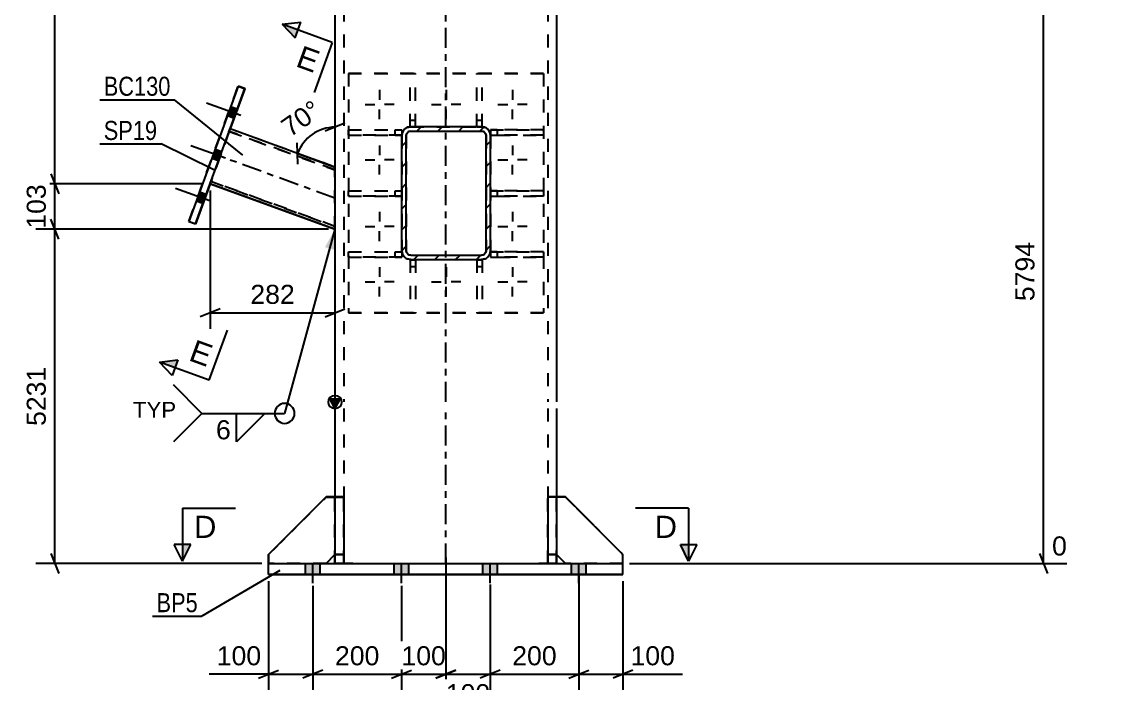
# Model space of a CAD drawing. Header units: millimetres. Extents: x 0 to 841, y 0 to 594.
# Drawn here: x 281.4 to 445.9, y 198.5 to 298 of the extents above; entities that cross this region are included whole.
import ezdxf

# ---------------------------------------------------------------- set-up
doc = ezdxf.new("R2010")
doc.units = ezdxf.units.MM
doc.linetypes.add('DXK_LINE_DOT2', pattern=[3.9198, 1.9599, -1.9599])
doc.linetypes.add('DXK_LINE_DOT3', pattern=[5.9187, 2.979, -0.9799, 0.9799, -0.9799])
doc.styles.add('Arial', font='ARIAL.TTF', dxfattribs={"height": 0.2})
doc.styles.add('Arial Narrow', font='ARIALN.TTF', dxfattribs={"height": 0.2})

# ---------------------------------------------------------------- blocks, each defined once
blk = doc.blocks.new('Part-284928530-2308 - 2147')
at = {"color": 7, "linetype": 'DXK_LINE_DOT2'}
for p, q in [((327.2, 226.52), (318.53, 217.85)), ((318.53, 217.85), (327.2, 226.51)), ((327.2, 226.51), (327.2, 226.52)), ((328.53, 226.52), (327.2, 226.52)), ((327.2, 226.51), (328.53, 226.51)), ((328.53, 226.52), (328.53, 217.85)), ((318.53, 216.51), (318.53, 217.85)), ((328.53, 217.85), (327.2, 216.51)), ((318.53, 216.52), (327.2, 216.52)), ((327.2, 216.51), (318.53, 216.51)), ((327.2, 216.51), (327.2, 216.52)), ((327.2, 216.52), (327.21, 216.52))]:
    blk.add_line(p, q, dxfattribs=at)
at = {"color": 2, "linetype": 'Continuous'}
blk.add_line((327.21, 216.52), (328.53, 217.85), dxfattribs=at)
blk = doc.blocks.new('Part-284928530-2243 - 2147')
at = {"color": 7, "linetype": 'DXK_LINE_DOT2'}
for p, q in [((352.92, 263.42), (351.92, 263.42)), ((351.92, 263.42), (351.92, 263.42)), ((351.92, 263.42), (359.92, 263.42)), ((351.92, 263.42), (351.92, 262.62)), ((359.92, 263.42), (352.92, 263.42)), ((352.92, 263.42), (352.92, 262.62)), ((359.92, 263.42), (359.92, 262.62)), ((351.92, 262.62), (352.92, 262.62)), ((359.92, 262.62), (351.92, 262.62)), ((352.92, 262.62), (359.92, 262.62))]:
    blk.add_line(p, q, dxfattribs=at)
blk = doc.blocks.new('Part-284928530-2155 - 2147')
at = {"color": 7, "linetype": 'DXK_LINE_DOT2'}
for p, q in [((349.85, 282.23), (349.85, 290.23)), ((349.85, 290.23), (350.65, 290.23)), ((350.65, 282.23), (350.65, 290.23)), ((349.85, 283.23), (350.65, 283.23)), ((349.85, 282.23), (350.65, 282.23)), ((350.65, 282.23), (349.85, 282.23)), ((349.85, 282.23), (349.85, 282.23)), ((350.65, 282.23), (350.65, 282.23))]:
    blk.add_line(p, q, dxfattribs=at)
blk = doc.blocks.new('Part-284928530-2307 - 2147')
at = {"color": 7, "linetype": 'DXK_LINE_DOT2'}
for p, q in [((328.53, 216.51), (328.53, 226.51)), ((329.86, 226.51), (328.53, 226.51)), ((328.53, 226.51), (329.86, 226.51)), ((329.86, 216.51), (329.86, 226.51)), ((328.53, 217.85), (329.86, 217.85)), ((329.86, 217.85), (328.53, 217.85)), ((328.53, 216.51), (328.53, 216.51)), ((328.53, 216.51), (329.86, 216.51)), ((328.53, 216.51), (329.86, 216.51)), ((329.86, 216.51), (329.86, 216.51))]:
    blk.add_line(p, q, dxfattribs=at)
blk = doc.blocks.new('Part-284928530-2180 - 2147')
at = {"linetype": 'Continuous'}
h = blk.add_hatch(dxfattribs=at)
h.set_pattern_fill('', scale=0.7, style=0, pattern_type=0)
h.set_pattern_definition([(45, (338.5839, 263.58), (-1.57154, 1.57154), [])])
h.paths.add_polyline_path([(338.58, 280.91), (338.58, 263.58), (338.69, 263.07), (338.97, 262.64), (339.41, 262.35), (339.92, 262.25), (350.58, 262.25), (351.09, 262.35), (351.53, 262.64), (351.82, 263.07), (351.92, 263.58), (351.92, 280.91), (351.82, 281.42), (351.53, 281.86), (351.09, 282.15), (350.58, 282.25), (339.92, 282.25), (339.41, 282.15), (338.97, 281.86), (338.69, 281.42)])
h.paths.add_polyline_path([(339.45, 281.38), (339.66, 281.53), (339.92, 281.58), (350.58, 281.58), (350.84, 281.53), (351.06, 281.38), (351.2, 281.17), (351.25, 280.91), (351.25, 263.58), (351.2, 263.32), (351.06, 263.11), (350.84, 262.96), (350.58, 262.91), (339.92, 262.91), (339.66, 262.96), (339.45, 263.11), (339.3, 263.32), (339.25, 263.58), (339.25, 280.91), (339.3, 281.17)])
at = {"color": 7, "linetype": 'DXK_LINE_DOT2'}
for p, q in [((338.58, 280.91), (338.69, 281.42)), ((339.41, 282.14), (339.92, 282.24)), ((339.92, 282.24), (339.92, 282.25)), ((339.92, 282.24), (350.58, 282.24)), ((350.58, 282.24), (350.58, 282.25)), ((350.58, 282.24), (351.09, 282.14)), ((351.82, 281.42), (351.92, 280.91)), ((338.58, 280.91), (338.58, 263.58)), ((339.3, 281.17), (339.25, 280.91)), ((339.25, 280.91), (339.25, 280.91)), ((339.25, 263.58), (339.25, 280.91)), ((339.3, 281.17), (339.3, 281.17)), ((351.2, 281.17), (351.2, 281.17)), ((351.25, 280.91), (351.2, 281.17)), ((351.25, 280.91), (351.25, 280.91)), ((351.25, 263.58), (351.25, 280.91)), ((351.92, 280.91), (351.92, 263.58)), ((338.69, 263.07), (338.58, 263.58)), ((339.25, 263.58), (339.25, 263.58)), ((339.25, 263.58), (339.3, 263.32)), ((351.2, 263.32), (351.25, 263.58)), ((351.25, 263.58), (351.25, 263.58)), ((351.92, 263.58), (351.82, 263.07)), ((351.92, 263.58), (351.92, 263.58)), ((338.69, 263.07), (338.69, 263.07)), ((339.66, 262.96), (339.92, 262.91)), ((339.92, 262.91), (339.92, 262.91)), ((339.92, 262.91), (350.58, 262.91)), ((350.58, 262.91), (350.84, 262.96)), ((350.58, 262.91), (350.58, 262.91)), ((351.82, 263.07), (351.82, 263.07))]:
    blk.add_line(p, q, dxfattribs=at)
at = {"color": 2, "linetype": 'Continuous'}
for p, q in [((338.69, 281.42), (338.58, 280.91)), ((339.92, 282.25), (339.41, 282.15)), ((339.92, 281.58), (339.66, 281.53)), ((339.66, 281.53), (339.92, 281.58)), ((339.92, 282.25), (350.58, 282.25)), ((339.92, 281.58), (339.92, 281.58)), ((339.92, 281.58), (350.58, 281.58)), ((339.92, 281.58), (350.58, 281.58)), ((351.09, 282.15), (350.58, 282.25)), ((350.58, 281.58), (350.58, 281.58)), ((350.84, 281.53), (350.58, 281.58)), ((350.58, 281.58), (350.84, 281.53)), ((351.92, 280.91), (351.82, 281.42)), ((338.58, 263.58), (338.58, 280.91)), ((339.25, 280.91), (339.3, 281.17)), ((339.25, 263.58), (339.25, 280.91)), ((351.2, 281.17), (351.25, 280.91)), ((351.25, 263.58), (351.25, 280.91)), ((351.92, 263.58), (351.92, 280.91)), ((338.58, 263.58), (338.69, 263.07)), ((339.3, 263.32), (339.25, 263.58)), ((351.25, 263.58), (351.2, 263.32)), ((351.82, 263.07), (351.92, 263.58)), ((339.92, 262.24), (339.41, 262.35)), ((339.41, 262.35), (339.92, 262.25)), ((339.92, 262.91), (339.66, 262.96)), ((339.92, 262.91), (350.58, 262.91)), ((339.92, 262.24), (339.92, 262.25)), ((339.92, 262.25), (350.58, 262.25)), ((339.92, 262.24), (350.58, 262.24)), ((350.84, 262.96), (350.58, 262.91)), ((351.09, 262.35), (350.58, 262.24)), ((350.58, 262.25), (351.09, 262.35)), ((350.58, 262.24), (350.58, 262.25))]:
    blk.add_line(p, q, dxfattribs=at)
at = {"color": 7, "linetype": 'DXK_LINE_DOT3'}
blk.add_line((345.25, 272.24), (345.25, 272.25), dxfattribs=at)
at = {"color": 2, "linetype": 'Continuous'}
for centre, radius, start, end in [((339.92, 280.91), 1.33, 112.5, 157.5), ((339.92, 280.91), 0.667, 112.5, 157.5), ((339.92, 280.91), 0.667, 112.5, 157.5), ((350.58, 280.91), 0.667, 22.5, 67.5), ((350.58, 280.91), 0.667, 22.5, 67.5), ((350.58, 280.91), 1.33, 22.5, 67.5), ((339.92, 263.58), 0.667, 202.5, 247.5), ((350.58, 263.58), 0.667, 292.5, 337.5), ((339.92, 263.58), 1.33, 202.5, 247.5), ((339.92, 263.58), 1.33, 202.5, 247.5), ((350.58, 263.58), 1.33, 292.5, 337.5), ((350.58, 263.58), 1.33, 292.5, 337.5)]:
    blk.add_arc(centre, radius, start, end, dxfattribs=at)
at = {"color": 7, "linetype": 'DXK_LINE_DOT2'}
for centre, radius, start, end in [((339.92, 280.91), 1.33, 112.5, 157.5), ((350.58, 280.91), 1.33, 22.5, 67.5), ((339.92, 263.58), 0.667, 202.5, 247.5), ((350.58, 263.58), 0.667, 292.5, 337.5)]:
    blk.add_arc(centre, radius, start, end, dxfattribs=at)
blk = doc.blocks.new('Part-284928530-2156 - 2147')
at = {"color": 7, "linetype": 'DXK_LINE_DOT2'}
for p, q in [((339.85, 282.23), (339.85, 290.23)), ((339.85, 290.23), (340.65, 290.23)), ((340.65, 282.23), (340.65, 290.23)), ((339.85, 283.23), (340.65, 283.23)), ((339.85, 282.23), (340.65, 282.23)), ((340.65, 282.23), (339.85, 282.23)), ((339.85, 282.23), (339.85, 282.23)), ((340.65, 282.23), (340.65, 282.23))]:
    blk.add_line(p, q, dxfattribs=at)
blk = doc.blocks.new('Part-284928530-2157 - 2147')
at = {"color": 7, "linetype": 'DXK_LINE_DOT2'}
for p, q in [((349.85, 262.19), (349.85, 262.19)), ((349.85, 262.19), (349.85, 254.19)), ((349.85, 262.19), (350.65, 262.19)), ((349.85, 262.19), (350.65, 262.19)), ((350.65, 262.19), (350.65, 262.19)), ((350.65, 262.19), (350.65, 254.19)), ((349.85, 261.19), (350.65, 261.19)), ((350.65, 254.19), (349.85, 254.19))]:
    blk.add_line(p, q, dxfattribs=at)
blk = doc.blocks.new('Part-284928530-2158 - 2147')
at = {"color": 7, "linetype": 'DXK_LINE_DOT2'}
for p, q in [((339.85, 262.19), (339.85, 262.19)), ((339.85, 262.19), (339.85, 254.19)), ((339.85, 262.19), (340.65, 262.19)), ((339.85, 262.19), (340.65, 262.19)), ((340.65, 262.19), (340.65, 262.19)), ((340.65, 262.19), (340.65, 254.19)), ((339.85, 261.19), (340.65, 261.19)), ((340.65, 254.19), (339.85, 254.19))]:
    blk.add_line(p, q, dxfattribs=at)
blk = doc.blocks.new('Part-284928530-2201 - 2147')
at = {"color": 7, "linetype": 'DXK_LINE_DOT2'}
for p, q in [((338.69, 281.42), (338.58, 280.91)), ((338.58, 280.9), (338.69, 281.41)), ((339.92, 282.24), (339.41, 282.14)), ((339.41, 282.13), (339.92, 282.23)), ((339.66, 281.52), (339.92, 281.57)), ((339.92, 281.57), (339.66, 281.52)), ((339.92, 282.23), (339.92, 282.24)), ((350.58, 282.24), (339.92, 282.24)), ((339.92, 282.23), (350.58, 282.23)), ((339.92, 281.57), (350.58, 281.57)), ((339.92, 281.57), (339.92, 281.57)), ((339.92, 281.57), (350.58, 281.57)), ((350.58, 282.23), (350.58, 282.24)), ((351.09, 282.14), (350.58, 282.24)), ((350.58, 282.23), (351.09, 282.13)), ((350.58, 281.57), (350.58, 281.57)), ((350.58, 281.57), (350.84, 281.52)), ((350.84, 281.52), (350.58, 281.57)), ((351.92, 280.91), (351.82, 281.42)), ((351.82, 281.41), (351.92, 280.9)), ((338.58, 280.91), (338.58, 263.57)), ((339.25, 280.91), (339.3, 281.16)), ((339.3, 281.15), (339.25, 280.9)), ((339.25, 280.91), (339.25, 263.57)), ((339.3, 281.15), (339.3, 281.16)), ((351.2, 281.15), (351.2, 281.16)), ((351.2, 281.16), (351.25, 280.91)), ((351.25, 280.9), (351.2, 281.15)), ((351.25, 280.91), (351.25, 263.57)), ((351.92, 280.91), (351.92, 263.57)), ((338.58, 263.57), (338.69, 263.06)), ((338.69, 263.06), (338.58, 263.57)), ((339.3, 263.32), (339.25, 263.57)), ((339.25, 263.57), (339.3, 263.31)), ((351.25, 263.57), (351.2, 263.32)), ((351.2, 263.31), (351.25, 263.57)), ((351.82, 263.06), (351.92, 263.57)), ((351.92, 263.57), (351.82, 263.06)), ((338.69, 263.06), (338.69, 263.06)), ((339.41, 262.34), (339.92, 262.24)), ((339.92, 262.23), (339.41, 262.33)), ((339.92, 262.91), (339.66, 262.96)), ((339.66, 262.95), (339.92, 262.9)), ((339.92, 262.9), (339.92, 262.91)), ((339.92, 262.91), (350.58, 262.91)), ((339.92, 262.9), (350.58, 262.9)), ((339.92, 262.23), (339.92, 262.24)), ((339.92, 262.24), (350.58, 262.24)), ((339.92, 262.23), (350.58, 262.23)), ((350.84, 262.96), (350.58, 262.91)), ((350.58, 262.9), (350.84, 262.95)), ((350.58, 262.9), (350.58, 262.91)), ((350.58, 262.24), (351.09, 262.34)), ((351.09, 262.33), (350.58, 262.23)), ((350.58, 262.23), (350.58, 262.24)), ((351.82, 263.06), (351.82, 263.06))]:
    blk.add_line(p, q, dxfattribs=at)
at = {"color": 7, "linetype": 'DXK_LINE_DOT3'}
blk.add_line((345.25, 272.23), (345.25, 272.24), dxfattribs=at)
at = {"color": 7, "linetype": 'DXK_LINE_DOT2'}
for centre, radius, start, end in [((339.92, 280.91), 1.33, 112.5, 157.5), ((339.92, 280.9), 1.33, 112.5, 157.5), ((339.92, 280.91), 0.667, 112.5, 157.5), ((339.92, 280.9), 0.667, 112.5, 157.5), ((350.58, 280.91), 0.667, 22.5, 67.5), ((350.58, 280.9), 0.667, 22.5, 67.5), ((350.58, 280.91), 1.33, 22.5, 67.5), ((350.58, 280.9), 1.33, 22.5, 67.5), ((339.92, 263.57), 0.667, 202.5, 247.5), ((339.92, 263.57), 0.667, 202.5, 247.5), ((350.58, 263.57), 0.667, 292.5, 337.5), ((350.58, 263.57), 0.667, 292.5, 337.5), ((339.92, 263.57), 1.33, 202.5, 247.5), ((339.92, 263.57), 1.33, 202.5, 247.5), ((350.58, 263.57), 1.33, 292.5, 337.5), ((350.58, 263.57), 1.33, 292.5, 337.5)]:
    blk.add_arc(centre, radius, start, end, dxfattribs=at)
blk = doc.blocks.new('Part-284928530-2202 - 2147')
at = {"color": 2, "linetype": 'Continuous'}
for p, q in [((363.2, 226.52), (361.86, 226.52)), ((371.86, 217.85), (363.2, 226.52)), ((363.2, 226.52), (363.2, 226.52)), ((363.2, 216.52), (361.86, 217.85)), ((371.86, 216.52), (371.86, 217.85))]:
    blk.add_line(p, q, dxfattribs=at)
at = {"color": 7, "linetype": 'DXK_LINE_DOT2'}
for p, q in [((361.86, 226.52), (361.86, 217.85)), ((363.2, 226.52), (361.86, 226.52)), ((363.2, 226.52), (371.86, 217.85)), ((363.2, 216.52), (361.86, 217.85)), ((363.2, 216.52), (363.2, 216.52)), ((363.2, 216.52), (371.86, 216.52)), ((363.2, 216.52), (363.2, 216.52)), ((371.86, 216.52), (363.2, 216.52)), ((371.86, 216.52), (371.86, 216.52)), ((371.86, 216.52), (371.86, 216.52)), ((371.86, 216.52), (371.86, 216.52))]:
    blk.add_line(p, q, dxfattribs=at)
blk = doc.blocks.new('Part-284928530-2203 - 2147')
at = {"color": 2, "linetype": 'Continuous'}
for p, q in [((360.53, 226.52), (360.53, 226.52)), ((361.86, 226.52), (360.53, 226.52)), ((360.53, 226.52), (360.53, 216.52)), ((361.86, 226.52), (361.86, 226.52)), ((361.86, 226.52), (361.86, 216.52)), ((361.86, 217.86), (360.53, 217.86)), ((360.53, 216.52), (361.86, 216.52))]:
    blk.add_line(p, q, dxfattribs=at)
at = {"color": 7, "linetype": 'DXK_LINE_DOT2'}
for p, q in [((360.53, 226.52), (361.86, 226.52)), ((360.53, 217.86), (360.53, 216.52)), ((360.53, 217.85), (361.86, 217.85)), ((361.86, 217.86), (361.86, 216.52)), ((361.86, 216.52), (360.53, 216.52)), ((360.53, 216.52), (360.53, 216.52)), ((361.86, 216.52), (361.86, 216.52))]:
    blk.add_line(p, q, dxfattribs=at)
blk = doc.blocks.new('Part-284928530-2236 - 2147')
at = {"color": 7, "linetype": 'DXK_LINE_DOT2'}
for p, q in [((330.58, 290.23), (330.58, 254.23)), ((359.92, 290.23), (330.58, 290.23)), ((330.58, 290.23), (359.92, 290.23)), ((359.92, 290.23), (359.92, 254.23)), ((330.58, 254.23), (330.58, 254.23)), ((330.58, 254.23), (359.92, 254.23)), ((359.92, 254.23), (330.58, 254.23)), ((359.92, 254.23), (359.92, 254.23))]:
    blk.add_line(p, q, dxfattribs=at)
blk = doc.blocks.new('Part-284928530-2309 - 2147')
at = {"color": 7, "linetype": 'DXK_LINE_DOT2'}
for p, q in [((360.53, 216.51), (360.53, 226.51)), ((361.86, 226.51), (360.53, 226.51)), ((361.86, 226.51), (360.53, 226.51)), ((361.86, 216.51), (361.86, 226.51)), ((361.86, 217.85), (360.53, 217.85)), ((361.86, 217.85), (360.53, 217.85)), ((360.53, 216.51), (360.53, 216.51)), ((360.53, 216.51), (361.86, 216.51)), ((360.53, 216.51), (361.86, 216.51)), ((361.86, 216.51), (361.86, 216.51))]:
    blk.add_line(p, q, dxfattribs=at)
blk = doc.blocks.new('Part-284928530-2238 - 2147')
at = {"color": 7, "linetype": 'DXK_LINE_DOT2'}
for p, q in [((330.58, 271.79), (330.58, 272.59)), ((330.58, 272.59), (338.58, 272.59)), ((330.58, 272.59), (337.58, 272.59)), ((338.58, 271.79), (330.58, 271.79)), ((330.58, 271.79), (337.58, 271.79)), ((337.58, 271.79), (337.58, 272.59)), ((337.58, 272.59), (338.58, 272.59)), ((337.58, 271.79), (338.58, 271.79)), ((338.58, 272.59), (338.58, 271.79)), ((338.58, 271.79), (338.58, 271.79))]:
    blk.add_line(p, q, dxfattribs=at)
blk = doc.blocks.new('Part-284928530-2240 - 2147')
at = {"color": 7, "linetype": 'DXK_LINE_DOT2'}
for p, q in [((330.58, 262.62), (330.58, 263.42)), ((330.58, 263.42), (338.58, 263.42)), ((330.58, 263.42), (337.58, 263.42)), ((337.58, 262.62), (337.58, 263.42)), ((337.58, 263.42), (338.58, 263.42)), ((338.58, 263.42), (338.58, 262.62)), ((338.58, 262.62), (330.58, 262.62)), ((330.58, 262.62), (337.58, 262.62)), ((337.58, 262.62), (338.58, 262.62)), ((338.58, 262.62), (338.58, 262.62))]:
    blk.add_line(p, q, dxfattribs=at)
blk = doc.blocks.new('Part-284928530-2241 - 2147')
at = {"color": 7, "linetype": 'DXK_LINE_DOT2'}
for p, q in [((352.92, 272.59), (351.92, 272.59)), ((351.92, 272.59), (351.92, 272.59)), ((351.92, 272.59), (359.92, 272.59)), ((351.92, 272.59), (351.92, 271.79)), ((351.92, 271.79), (352.92, 271.79)), ((359.92, 271.79), (351.92, 271.79)), ((359.92, 272.59), (352.92, 272.59)), ((352.92, 272.59), (352.92, 271.79)), ((352.92, 271.79), (359.92, 271.79)), ((359.92, 272.59), (359.92, 271.79))]:
    blk.add_line(p, q, dxfattribs=at)
blk = doc.blocks.new('Part-284928530-2246 - 2147')
at = {"color": 7, "linetype": 'DXK_LINE_DOT2'}
for p, q in [((330.58, 281.75), (338.58, 281.76)), ((330.58, 280.95), (330.58, 281.75)), ((330.58, 281.75), (337.58, 281.75)), ((337.58, 280.95), (337.58, 281.75)), ((337.58, 281.75), (338.58, 281.75)), ((338.58, 281.76), (338.58, 280.95)), ((338.58, 280.96), (330.58, 280.95)), ((330.58, 280.95), (337.58, 280.95)), ((337.58, 280.95), (338.58, 280.95)), ((338.58, 280.95), (338.58, 280.96))]:
    blk.add_line(p, q, dxfattribs=at)
blk = doc.blocks.new('Part-284928530-2247 - 2147')
at = {"color": 7, "linetype": 'DXK_LINE_DOT2'}
for p, q in [((351.92, 281.75), (351.92, 281.76)), ((351.92, 281.76), (359.92, 281.75)), ((351.92, 281.76), (351.92, 280.95)), ((352.92, 281.75), (351.92, 281.75)), ((359.92, 281.75), (352.92, 281.75)), ((352.92, 281.75), (352.92, 280.95)), ((359.92, 281.75), (359.92, 280.95)), ((359.92, 280.95), (351.92, 280.96)), ((351.92, 280.95), (352.92, 280.95)), ((352.92, 280.95), (359.92, 280.95))]:
    blk.add_line(p, q, dxfattribs=at)
blk = doc.blocks.new('Part-284928530-2306 - 2147')
at = {"color": 2, "linetype": 'Continuous'}
for p, q in [((318.53, 214.85), (318.53, 216.52)), ((318.53, 216.52), (371.86, 216.52)), ((371.86, 214.85), (371.86, 216.52)), ((318.53, 214.86), (318.53, 214.85)), ((371.86, 214.86), (318.53, 214.86)), ((318.53, 214.85), (371.86, 214.85)), ((371.86, 214.86), (371.86, 214.85))]:
    blk.add_line(p, q, dxfattribs=at)
at = {"color": 7, "linetype": 'DXK_LINE_DOT2'}
blk.add_line((318.53, 216.51), (371.86, 216.51), dxfattribs=at)
blk = doc.blocks.new('Part-284928530-2326 - 2147')
at = {"color": 7, "linetype": 'DXK_LINE_DOT2'}
for p, q in [((312.58, 281.45), (309.88, 274.04)), ((312.58, 281.45), (309.91, 274.11)), ((312.57, 281.42), (309.91, 274.13)), ((312.6, 281.5), (309.96, 274.25)), ((312.6, 281.51), (312.57, 281.42)), ((312.67, 281.69), (312.58, 281.45)), ((312.58, 281.45), (312.67, 281.69)), ((312.6, 281.5), (312.61, 281.53)), ((312.61, 281.53), (312.6, 281.51)), ((312.61, 281.53), (328.53, 275.74)), ((328.53, 275.74), (312.61, 281.53)), ((312.61, 281.53), (312.61, 281.53)), ((312.73, 281.85), (312.67, 281.69)), ((312.67, 281.69), (312.73, 281.85)), ((312.75, 281.91), (312.73, 281.85)), ((312.73, 281.85), (312.75, 281.91)), ((328.53, 276.16), (312.75, 281.91)), ((312.75, 281.91), (312.75, 281.91)), ((328.53, 266.8), (328.53, 276.17)), ((309.74, 273.64), (309.76, 273.7)), ((309.74, 273.64), (309.76, 273.7)), ((309.74, 273.64), (309.74, 273.64)), ((309.76, 273.7), (309.82, 273.86)), ((309.76, 273.7), (309.82, 273.86)), ((309.76, 273.7), (309.76, 273.7)), ((309.82, 273.86), (309.91, 274.11)), ((309.82, 273.86), (309.88, 274.04)), ((309.88, 274.05), (309.87, 274.02)), ((309.87, 274.02), (309.88, 274.04)), ((309.87, 274.02), (328.53, 267.23)), ((328.53, 267.23), (309.87, 274.02)), ((309.87, 274.02), (309.87, 274.02)), ((309.91, 274.13), (309.88, 274.05)), ((309.88, 274.04), (309.91, 274.13)), ((309.91, 274.13), (309.96, 274.25))]:
    blk.add_line(p, q, dxfattribs=at)
at = {"color": 2, "linetype": 'Continuous'}
for p, q in [((328.53, 276.17), (312.75, 281.91)), ((309.74, 273.64), (328.53, 266.8)), ((328.53, 266.8), (309.74, 273.64))]:
    blk.add_line(p, q, dxfattribs=at)
at = {"color": 7, "linetype": 'DXK_LINE_DOT3'}
blk.add_line((328.53, 271.48), (311.24, 277.78), dxfattribs=at)
blk = doc.blocks.new('Bolt-284928530-2270 - 2147')
at = {"linetype": 'Continuous'}
for points in [[(324.1, 214.85), (326.3, 214.85), (326.3, 216.52), (324.1, 216.52)], [(324.1, 214.85), (326.3, 214.85), (326.3, 216.52), (324.1, 216.52)], [(324.1, 214.86), (326.3, 214.86), (326.3, 216.52), (324.1, 216.52)], [(324.1, 214.85), (326.3, 214.85), (326.3, 216.51), (324.1, 216.51)], [(337.43, 214.86), (339.63, 214.86), (339.63, 216.52), (337.43, 216.52)], [(337.43, 214.85), (339.63, 214.85), (339.63, 216.51), (337.43, 216.51)], [(350.76, 214.86), (352.96, 214.86), (352.96, 216.52), (350.76, 216.52)], [(350.76, 214.85), (352.96, 214.85), (352.96, 216.51), (350.76, 216.51)], [(364.1, 214.85), (366.3, 214.85), (366.3, 216.52), (364.1, 216.52)], [(364.1, 214.85), (366.3, 214.85), (366.3, 216.52), (364.1, 216.52)], [(364.1, 214.86), (366.3, 214.86), (366.3, 216.52), (364.1, 216.52)], [(364.1, 214.85), (366.3, 214.85), (366.3, 216.51), (364.1, 216.51)]]:
    blk.add_hatch(color=1, dxfattribs=at).paths.add_polyline_path(points)
at = {"color": 1, "linetype": 'Continuous'}
for p, q in [((324.1, 214.85), (324.1, 216.52)), ((324.1, 214.85), (324.1, 216.52)), ((324.1, 214.86), (324.1, 216.52)), ((324.1, 214.85), (324.1, 216.51)), ((325.2, 213.58), (325.2, 216.52)), ((325.2, 213.59), (325.2, 216.52)), ((325.2, 213.59), (325.2, 216.52)), ((325.2, 213.58), (325.2, 216.51)), ((326.3, 214.85), (326.3, 216.52)), ((326.3, 214.85), (326.3, 216.52)), ((326.3, 214.86), (326.3, 216.52)), ((326.3, 214.85), (326.3, 216.51)), ((337.43, 214.86), (337.43, 216.52)), ((337.43, 214.85), (337.43, 216.51)), ((338.53, 213.59), (338.53, 216.52)), ((338.53, 213.58), (338.53, 216.51)), ((339.63, 214.86), (339.63, 216.52)), ((339.63, 214.85), (339.63, 216.51)), ((350.76, 214.86), (350.76, 216.52)), ((350.76, 214.85), (350.76, 216.51)), ((351.86, 213.59), (351.86, 216.52)), ((351.86, 213.58), (351.86, 216.51)), ((352.96, 214.86), (352.96, 216.52)), ((352.96, 214.85), (352.96, 216.51)), ((364.1, 214.85), (364.1, 216.52)), ((364.1, 214.85), (364.1, 216.52)), ((364.1, 214.86), (364.1, 216.52)), ((364.1, 214.85), (364.1, 216.51)), ((365.2, 213.58), (365.2, 216.52)), ((365.2, 213.59), (365.2, 216.52)), ((365.2, 213.59), (365.2, 216.52)), ((365.2, 213.58), (365.2, 216.51)), ((366.3, 214.85), (366.3, 216.52)), ((366.3, 214.85), (366.3, 216.52)), ((366.3, 214.86), (366.3, 216.52)), ((366.3, 214.85), (366.3, 216.51))]:
    blk.add_line(p, q, dxfattribs=at)
blk = doc.blocks.new('Part-284928530-2320 - 2147')
at = {"color": 2, "linetype": 'Continuous'}
for p, q in [((313.95, 288.32), (306.53, 267.96)), ((307.54, 267.6), (314.95, 287.96)), ((314.95, 287.95), (312.75, 281.91)), ((314.95, 287.96), (313.95, 288.32)), ((314.95, 287.96), (314.95, 287.95)), ((314.95, 287.95), (314.95, 287.95)), ((309.74, 273.64), (307.54, 267.59)), ((306.53, 267.96), (307.54, 267.6)), ((306.53, 267.96), (306.53, 267.96)), ((306.53, 267.96), (306.54, 267.96)), ((307.54, 267.59), (306.53, 267.96)), ((307.54, 267.6), (307.54, 267.59))]:
    blk.add_line(p, q, dxfattribs=at)
at = {"color": 7, "linetype": 'DXK_LINE_DOT2'}
for p, q in [((306.54, 267.96), (313.95, 288.32)), ((313.95, 288.32), (313.95, 288.32)), ((313.95, 288.32), (314.95, 287.95)), ((312.75, 281.91), (309.74, 273.64))]:
    blk.add_line(p, q, dxfattribs=at)
blk = doc.blocks.new('Bolt-284928530-2271 - 2147')
at = {"linetype": 'Continuous'}
for points in [[(313.33, 283.51), (313.83, 284.88), (312.83, 285.25), (312.33, 283.87)], [(313.33, 283.51), (313.83, 284.89), (312.83, 285.25), (312.33, 283.87)], [(313.33, 283.51), (313.83, 284.89), (312.83, 285.25), (312.33, 283.87)], [(310.99, 277.09), (311.49, 278.46), (310.49, 278.83), (309.99, 277.45)], [(310.99, 277.09), (311.49, 278.47), (310.49, 278.83), (309.99, 277.45)], [(308.65, 270.66), (309.16, 272.04), (308.15, 272.41), (307.65, 271.03)], [(308.65, 270.67), (309.16, 272.04), (308.15, 272.41), (307.65, 271.03)], [(308.65, 270.67), (309.16, 272.04), (308.15, 272.41), (307.65, 271.03)]]:
    blk.add_hatch(color=1, dxfattribs=at).paths.add_polyline_path(points)
at = {"color": 1, "linetype": 'Continuous'}
for p, q in [((314.39, 283.9), (309.19, 285.79)), ((314.39, 283.9), (309.19, 285.79)), ((314.39, 283.9), (309.19, 285.79)), ((313.83, 284.88), (312.83, 285.25)), ((313.83, 284.89), (312.83, 285.25)), ((313.83, 284.89), (312.83, 285.25)), ((313.33, 283.51), (312.33, 283.87)), ((313.33, 283.51), (312.33, 283.87)), ((313.33, 283.51), (312.33, 283.87)), ((312.06, 277.48), (306.86, 279.37)), ((312.06, 277.48), (306.86, 279.37)), ((311.49, 278.46), (310.49, 278.83)), ((311.49, 278.47), (310.49, 278.83)), ((310.99, 277.09), (309.99, 277.45)), ((310.99, 277.09), (309.99, 277.45)), ((309.72, 271.06), (304.52, 272.95)), ((309.72, 271.06), (304.52, 272.95)), ((309.72, 271.06), (304.52, 272.95)), ((309.16, 272.04), (308.15, 272.41)), ((309.16, 272.04), (308.15, 272.41)), ((309.16, 272.04), (308.15, 272.41)), ((308.65, 270.66), (307.65, 271.03)), ((308.65, 270.67), (307.65, 271.03)), ((308.65, 270.67), (307.65, 271.03))]:
    blk.add_line(p, q, dxfattribs=at)
blk = doc.blocks.new('Bolt-284928530-2274 - 2147')
at = {"color": 1, "linetype": 'Continuous'}
for p, q in [((335.25, 287.77), (335.25, 286.3)), ((345.25, 287.77), (345.25, 286.3)), ((355.25, 287.77), (355.25, 286.3)), ((333.05, 285.57), (334.52, 285.57)), ((335.25, 283.37), (335.25, 284.83)), ((337.45, 285.57), (335.99, 285.57)), ((343.05, 285.57), (344.52, 285.57)), ((345.25, 283.37), (345.25, 284.83)), ((347.45, 285.57), (345.99, 285.57)), ((353.05, 285.57), (354.52, 285.57)), ((355.25, 283.37), (355.25, 284.83)), ((357.45, 285.57), (355.99, 285.57)), ((335.25, 279.43), (335.25, 277.97)), ((355.25, 279.43), (355.25, 277.97)), ((333.05, 277.23), (334.52, 277.23)), ((335.25, 275.03), (335.25, 276.5)), ((337.45, 277.23), (335.99, 277.23)), ((353.05, 277.23), (354.52, 277.23)), ((355.25, 275.03), (355.25, 276.5)), ((357.45, 277.23), (355.99, 277.23)), ((335.25, 269.43), (335.25, 267.97)), ((355.25, 269.43), (355.25, 267.97)), ((333.05, 267.23), (334.52, 267.23)), ((335.25, 265.03), (335.25, 266.5)), ((337.45, 267.23), (335.99, 267.23)), ((353.05, 267.23), (354.52, 267.23)), ((355.25, 265.03), (355.25, 266.5)), ((357.45, 267.23), (355.99, 267.23)), ((335.25, 261.1), (335.25, 259.63)), ((345.25, 261.1), (345.25, 259.63)), ((355.25, 261.1), (355.25, 259.63)), ((333.05, 258.9), (334.52, 258.9)), ((337.45, 258.9), (335.99, 258.9)), ((343.05, 258.9), (344.52, 258.9)), ((347.45, 258.9), (345.99, 258.9)), ((353.05, 258.9), (354.52, 258.9)), ((357.45, 258.9), (355.99, 258.9)), ((335.25, 256.7), (335.25, 258.16)), ((345.25, 256.7), (345.25, 258.16)), ((355.25, 256.7), (355.25, 258.16))]:
    blk.add_line(p, q, dxfattribs=at)
blk = doc.blocks.new('Part-284928530-2291 - 2147')
at = {"linetype": 'Continuous'}
blk.add_hatch(color=2, dxfattribs=at).paths.add_polyline_path([(328.53, 239.91), (327.73, 241.31), (329.33, 241.31)])
at = {"color": 2, "linetype": 'Continuous'}
for p, q in [((328.53, 499.93), (328.53, 240.85)), ((361.86, 499.93), (361.86, 240.85)), ((328.53, 239.91), (327.73, 241.31)), ((327.73, 241.31), (329.33, 241.31)), ((329.33, 241.31), (328.53, 239.91)), ((328.53, 239.85), (328.53, 226.52)), ((361.86, 239.85), (361.86, 226.52))]:
    blk.add_line(p, q, dxfattribs=at)
at = {"color": 7, "linetype": 'DXK_LINE_DOT2'}
for p, q in [((329.86, 499.93), (329.86, 240.85)), ((360.53, 499.93), (360.53, 240.85)), ((329.86, 239.85), (329.86, 216.52)), ((360.53, 239.85), (360.53, 216.52)), ((328.53, 226.52), (328.53, 216.52)), ((361.86, 226.52), (361.86, 216.52)), ((328.53, 216.52), (328.53, 216.52)), ((328.73, 216.52), (328.53, 216.52)), ((328.53, 216.52), (328.73, 216.52)), ((329.31, 216.52), (328.73, 216.52)), ((328.73, 216.52), (329.31, 216.52)), ((330.18, 216.52), (329.31, 216.52)), ((329.31, 216.52), (330.18, 216.51)), ((329.86, 216.52), (329.86, 216.52)), ((329.97, 216.52), (329.86, 216.52)), ((329.86, 216.52), (329.97, 216.52)), ((330.26, 216.52), (329.97, 216.52)), ((329.97, 216.52), (330.26, 216.52)), ((331.2, 216.52), (330.18, 216.52)), ((330.18, 216.51), (331.2, 216.51)), ((330.69, 216.52), (330.26, 216.52)), ((330.26, 216.52), (330.69, 216.52)), ((331.2, 216.52), (330.69, 216.52)), ((330.69, 216.52), (331.2, 216.52)), ((331.2, 216.52), (359.2, 216.52)), ((331.2, 216.52), (359.2, 216.52)), ((331.2, 216.52), (359.2, 216.52)), ((331.2, 216.51), (359.2, 216.51)), ((359.71, 216.52), (359.2, 216.52)), ((359.2, 216.52), (359.71, 216.52)), ((359.2, 216.51), (360.22, 216.51)), ((360.22, 216.52), (359.2, 216.52)), ((360.14, 216.52), (359.71, 216.52)), ((359.71, 216.52), (360.14, 216.52)), ((360.43, 216.52), (360.14, 216.52)), ((360.14, 216.52), (360.43, 216.52)), ((360.22, 216.51), (361.08, 216.52)), ((361.08, 216.52), (360.22, 216.52)), ((360.53, 216.52), (360.43, 216.52)), ((360.43, 216.52), (360.53, 216.52)), ((360.53, 216.52), (360.53, 216.52)), ((361.08, 216.52), (361.66, 216.52)), ((361.66, 216.52), (361.08, 216.52)), ((361.66, 216.52), (361.86, 216.52)), ((361.86, 216.52), (361.66, 216.52)), ((361.86, 216.52), (361.86, 216.52))]:
    blk.add_line(p, q, dxfattribs=at)
at = {"color": 7, "linetype": 'DXK_LINE_DOT3'}
for p, q in [((345.2, 240.85), (345.2, 499.93)), ((345.2, 216.52), (345.2, 239.85))]:
    blk.add_line(p, q, dxfattribs=at)
at = {"color": 2, "linetype": 'Continuous'}
blk.add_circle((328.53, 240.81), 1, dxfattribs=at)
blk = doc.blocks.new('Part-284928530-2310 - 2147')
at = {"color": 7, "linetype": 'DXK_LINE_DOT2'}
for p, q in [((363.2, 226.52), (361.86, 226.52)), ((361.86, 226.52), (361.86, 217.85)), ((363.2, 226.51), (361.86, 226.51)), ((371.86, 217.85), (363.2, 226.52)), ((363.2, 226.52), (363.2, 226.51)), ((363.2, 226.51), (371.86, 217.85)), ((363.2, 216.51), (361.86, 217.85)), ((371.86, 216.51), (371.86, 217.85)), ((363.2, 216.52), (363.19, 216.52)), ((363.2, 216.52), (371.86, 216.52)), ((363.2, 216.52), (363.2, 216.51)), ((363.2, 216.51), (371.86, 216.51)), ((371.86, 216.52), (371.86, 216.52))]:
    blk.add_line(p, q, dxfattribs=at)
at = {"color": 2, "linetype": 'Continuous'}
blk.add_line((363.19, 216.52), (361.86, 217.85), dxfattribs=at)
blk = doc.blocks.new('Part-284928530-2311 - 2147')
at = {"color": 2, "linetype": 'Continuous'}
for p, q in [((328.53, 226.52), (328.53, 226.52)), ((329.86, 226.52), (328.53, 226.52)), ((328.53, 226.52), (328.53, 216.52)), ((329.86, 226.52), (329.86, 226.52)), ((329.86, 226.52), (329.86, 216.52)), ((329.86, 217.86), (328.53, 217.86)), ((328.53, 216.52), (329.86, 216.52))]:
    blk.add_line(p, q, dxfattribs=at)
at = {"color": 7, "linetype": 'DXK_LINE_DOT2'}
for p, q in [((328.53, 226.52), (329.86, 226.52)), ((328.53, 217.86), (328.53, 216.52)), ((328.53, 217.85), (329.86, 217.85)), ((329.86, 217.86), (329.86, 216.52)), ((329.86, 216.52), (328.53, 216.52)), ((328.53, 216.52), (328.53, 216.52)), ((329.86, 216.52), (329.86, 216.52))]:
    blk.add_line(p, q, dxfattribs=at)
blk = doc.blocks.new('Part-284928530-2312 - 2147')
at = {"color": 2, "linetype": 'Continuous'}
for p, q in [((327.2, 226.52), (318.53, 217.85)), ((327.2, 226.52), (327.2, 226.52)), ((328.53, 226.52), (327.2, 226.52)), ((318.53, 217.85), (318.53, 217.85)), ((318.53, 217.85), (318.53, 216.52)), ((327.2, 216.52), (328.53, 217.85))]:
    blk.add_line(p, q, dxfattribs=at)
at = {"color": 7, "linetype": 'DXK_LINE_DOT2'}
for p, q in [((318.53, 217.85), (327.2, 226.52)), ((327.2, 226.52), (328.53, 226.52)), ((328.53, 226.52), (328.53, 217.85)), ((328.53, 217.85), (327.2, 216.52)), ((327.2, 216.52), (318.53, 216.52)), ((318.53, 216.52), (327.2, 216.52)), ((318.53, 216.52), (318.53, 216.52)), ((327.2, 216.52), (327.2, 216.52)), ((327.2, 216.52), (327.2, 216.52))]:
    blk.add_line(p, q, dxfattribs=at)
blk = doc.blocks.new('AngleDimension-284928530-8748 - 2147')
at = {"color": 7, "linetype": 'Continuous'}
for p, q in [((330.03, 282.75), (327.03, 281.55)), ((328.53, 282.15), (328.53, 276.17)), ((322.96, 276.6), (322.85, 279.83)), ((327.59, 276.51), (322.9, 278.21)), ((322.9, 278.21), (328.53, 276.17))]:
    blk.add_line(p, q, dxfattribs=at)
blk.add_arc((328.53, 276.17), 5.99, 90, 160, dxfattribs=at)
at = {"color": 0}
blk.add_wipeout([(327.55, 283.89), (325.14, 287.33), (319.2, 283.17), (321.61, 279.73)], dxfattribs=at)
at = {"color": 3, "style": 'Arial'}
blk.add_text('70°', height=2.865, rotation=35.002, dxfattribs=at).set_placement((321.76, 280.57))
blk = doc.blocks.new('StraightDimension-284928530-2400 - 2147')
at = {"color": 7, "linetype": 'Continuous'}
for p, q in [((365.2, 214.68), (365.2, 197.45)), ((371.86, 213.86), (371.86, 197.45)), ((363.7, 199.25), (366.7, 200.45)), ((365.2, 199.85), (371.86, 199.85)), ((373.36, 200.45), (370.36, 199.25))]:
    blk.add_line(p, q, dxfattribs=at)
at = {"color": 0}
blk.add_wipeout([(380.26, 200.6), (380.26, 204.8), (372.39, 204.8), (372.39, 200.6)], dxfattribs=at)
at = {"color": 7, "linetype": 'Continuous'}
blk.add_line((371.86, 199.85), (380.79, 199.85), dxfattribs=at)
blk.add_line((371.86, 199.85), (380.79, 199.85), dxfattribs=at)
at = {"color": 3, "style": 'Arial'}
blk.add_text('100', height=2.865, dxfattribs=at).set_placement((372.99, 201.2))
blk = doc.blocks.new('StraightDimension-284928530-2383 - 2147')
at = {"color": 7, "linetype": 'Continuous'}
for p, q in [((318.53, 213.86), (318.53, 197.45)), ((325.2, 213.13), (325.2, 197.45)), ((317.03, 199.25), (320.03, 200.45)), ((318.53, 199.85), (325.2, 199.85)), ((326.7, 200.45), (323.7, 199.25))]:
    blk.add_line(p, q, dxfattribs=at)
at = {"color": 0}
blk.add_wipeout([(318.01, 200.6), (318.01, 204.8), (310.14, 204.8), (310.14, 200.6)], dxfattribs=at)
at = {"color": 7, "linetype": 'Continuous'}
blk.add_line((318.53, 199.85), (309.61, 199.85), dxfattribs=at)
blk.add_line((318.53, 199.85), (309.61, 199.85), dxfattribs=at)
at = {"color": 3, "style": 'Arial'}
blk.add_text('100', height=2.865, dxfattribs=at).set_placement((310.74, 201.2))
blk = doc.blocks.new('StraightDimension-284928530-2387 - 2147')
at = {"color": 7, "linetype": 'Continuous'}
for p, q in [((325.2, 213.13), (325.2, 197.45)), ((338.53, 213.13), (338.53, 197.45)), ((326.7, 200.45), (323.7, 199.25)), ((325.2, 199.85), (338.53, 199.85)), ((337.03, 199.25), (340.03, 200.45))]:
    blk.add_line(p, q, dxfattribs=at)
at = {"color": 0}
blk.add_wipeout([(335.8, 200.6), (335.8, 204.8), (327.93, 204.8), (327.93, 200.6)], dxfattribs=at)
at = {"color": 3, "style": 'Arial'}
blk.add_text('200', height=2.865, dxfattribs=at).set_placement((328.53, 201.2))
blk = doc.blocks.new('StraightDimension-284928530-2388 - 2147')
at = {"color": 7, "linetype": 'Continuous'}
for p, q in [((345.2, 217.42), (345.2, 197.45)), ((338.53, 213.13), (338.53, 197.45)), ((337.03, 199.25), (340.03, 200.45)), ((338.53, 199.85), (345.2, 199.85)), ((346.7, 200.45), (343.7, 199.25))]:
    blk.add_line(p, q, dxfattribs=at)
at = {"color": 0}
blk.add_wipeout([(345.8, 200.6), (345.8, 204.8), (337.93, 204.8), (337.93, 200.6)], dxfattribs=at)
at = {"color": 3, "style": 'Arial'}
blk.add_text('100', height=2.865, dxfattribs=at).set_placement((338.53, 201.2))
blk = doc.blocks.new('StraightDimension-284928530-2392 - 2147')
at = {"color": 7, "linetype": 'Continuous'}
for p, q in [((345.2, 217.42), (345.2, 197)), ((351.86, 213.35), (351.86, 197)), ((343.7, 199.25), (346.7, 200.45)), ((345.2, 199.85), (351.86, 199.85)), ((353.36, 200.45), (350.36, 199.25))]:
    blk.add_line(p, q, dxfattribs=at)
at = {"color": 0}
blk.add_wipeout([(352.47, 194.9), (352.47, 199.1), (344.6, 199.1), (344.6, 194.9)], dxfattribs=at)
at = {"color": 3, "style": 'Arial'}
blk.add_text('100', height=2.865, dxfattribs=at).set_placement((345.2, 195.5))
blk = doc.blocks.new('StraightDimension-284928530-2396 - 2147')
at = {"color": 7, "linetype": 'Continuous'}
for p, q in [((365.2, 214.68), (365.2, 197.45)), ((351.86, 213.35), (351.86, 197.45)), ((353.36, 200.45), (350.36, 199.25)), ((351.86, 199.85), (365.2, 199.85)), ((363.7, 199.25), (366.7, 200.45))]:
    blk.add_line(p, q, dxfattribs=at)
at = {"color": 0}
blk.add_wipeout([(362.47, 200.6), (362.47, 204.8), (354.6, 204.8), (354.6, 200.6)], dxfattribs=at)
at = {"color": 3, "style": 'Arial'}
blk.add_text('200', height=2.865, dxfattribs=at).set_placement((355.2, 201.2))
blk = doc.blocks.new('StraightDimension-284928530-8373 - 2147')
at = {"color": 7, "linetype": 'Continuous'}
for p, q in [((286.37, 273.64), (286.37, 491.17)), ((285.77, 275.14), (286.97, 272.14)), ((308.74, 273.64), (283.52, 273.64))]:
    blk.add_line(p, q, dxfattribs=at)
blk = doc.blocks.new('StraightDimension-284928530-8374 - 2147')
at = {"color": 7, "linetype": 'Continuous'}
for p, q in [((285.77, 275.14), (286.97, 272.14)), ((308.74, 273.64), (283.52, 273.64)), ((286.37, 266.8), (286.37, 273.64)), ((286.97, 265.3), (285.77, 268.3)), ((327.53, 266.8), (283.52, 266.8))]:
    blk.add_line(p, q, dxfattribs=at)
at = {"color": 0}
blk.add_wipeout([(285.62, 274.16), (281.42, 274.16), (281.42, 266.29), (285.62, 266.29)], dxfattribs=at)
at = {"color": 3, "style": 'Arial'}
blk.add_text('103', height=2.865, rotation=90.0002, dxfattribs=at).set_placement((285.02, 266.89))
blk = doc.blocks.new('StraightDimension-284928530-8375 - 2147')
at = {"color": 7, "linetype": 'Continuous'}
for p, q in [((286.97, 265.3), (285.77, 268.3)), ((327.53, 266.8), (283.52, 266.8)), ((286.37, 216.52), (286.37, 266.8)), ((285.77, 218.02), (286.97, 215.02)), ((317.53, 216.52), (283.52, 216.52))]:
    blk.add_line(p, q, dxfattribs=at)
at = {"color": 0}
blk.add_wipeout([(285.62, 246.71), (281.42, 246.71), (281.42, 236.61), (285.62, 236.61)], dxfattribs=at)
at = {"color": 3, "style": 'Arial'}
blk.add_text('5231', height=2.865, rotation=90.0002, dxfattribs=at).set_placement((285.02, 237.21))
blk = doc.blocks.new('StraightDimension-284928530-8450 - 2147')
at = {"color": 7, "linetype": 'Continuous'}
for p, q in [((362.86, 304.35), (445.3, 304.35)), ((435.71, 302.85), (434.51, 305.85)), ((435.11, 216.52), (435.11, 304.35)), ((434.51, 218.02), (435.71, 215.02)), ((372.86, 216.52), (438.63, 216.52))]:
    blk.add_line(p, q, dxfattribs=at)
at = {"color": 0, "linetype": 'Continuous'}
for points in [[(445.9, 304.95), (445.9, 309.15), (435.81, 309.15), (435.81, 304.95)], [(439.23, 217.12), (439.23, 221.32), (435.81, 221.32), (435.81, 217.12)]]:
    blk.add_wipeout(points, dxfattribs=at)
at = {"color": 0}
blk.add_wipeout([(434.36, 265.48), (430.16, 265.48), (430.16, 255.39), (434.36, 255.39)], dxfattribs=at)
at = {"color": 3, "linetype": 'Continuous', "style": 'Arial'}
for s, height, p in [('5794', 2.865, (436.41, 305.55)), ('0', 2.87, (436.41, 217.72))]:
    blk.add_text(s, height=height, dxfattribs=at).set_placement(p)
at = {"color": 3, "style": 'Arial'}
blk.add_text('5794', height=2.865, rotation=90.0002, dxfattribs=at).set_placement((433.76, 255.99))
blk = doc.blocks.new('StraightDimension-284928530-8757 - 2147')
at = {"color": 7, "linetype": 'Continuous'}
for p, q in [((309.74, 272.64), (309.74, 251.83)), ((328.53, 265.8), (328.53, 251.83)), ((311.24, 254.83), (308.24, 253.63)), ((309.74, 254.23), (328.53, 254.23)), ((327.03, 253.63), (330.03, 254.83))]:
    blk.add_line(p, q, dxfattribs=at)
at = {"color": 0}
blk.add_wipeout([(323.07, 254.98), (323.07, 259.18), (315.2, 259.18), (315.2, 254.98)], dxfattribs=at)
at = {"color": 3, "style": 'Arial'}
blk.add_text('282', height=2.865, dxfattribs=at).set_placement((315.8, 255.58))
blk = doc.blocks.new('SectionMark-284928530-8902 - 2147')
at = {"linetype": 'Continuous'}
for points in [[(322.95, 296.78), (322.52, 295.61), (320.6, 297.64)], [(304.88, 247.14), (304.45, 245.96), (302.11, 246.82)]]:
    blk.add_hatch(color=6, dxfattribs=at).paths.add_polyline_path(points)
at = {"color": 6, "linetype": 'Continuous'}
for p, q in [((320.6, 297.64), (323.38, 297.96)), ((322.52, 295.61), (323.38, 297.96)), ((320.6, 297.64), (322.52, 295.61)), ((302.11, 246.82), (304.88, 247.14)), ((304.03, 244.79), (302.11, 246.82)), ((304.88, 247.14), (304.03, 244.79))]:
    blk.add_line(p, q, dxfattribs=at)
at = {"color": 0, "linetype": 'Continuous'}
for points in [[(325.38, 290.31), (326.58, 293.6), (323.66, 294.66), (322.46, 291.37)], [(309.28, 246.07), (310.48, 249.36), (307.56, 250.42), (306.36, 247.13)]]:
    blk.add_wipeout(points, dxfattribs=at)
at = {"color": 6, "linetype": 'Continuous'}
for p, q in [((328.12, 294.9), (320.6, 297.64)), ((328.12, 294.9), (325.38, 287.38)), ((309.62, 244.08), (312.36, 251.6)), ((309.62, 244.08), (302.11, 246.82))]:
    blk.add_line(p, q, dxfattribs=at)
at = {"color": 3, "linetype": 'Continuous', "style": 'Arial'}
for p in [(322.46, 291.37), (306.36, 247.13)]:
    blk.add_text('E', height=3.34, rotation=-19.9962, dxfattribs=at).set_placement(p)
blk = doc.blocks.new('Mark-284928530-2302 - 2147')
at = {"color": 0}
blk.add_wipeout([(307.89, 209.19), (307.89, 212.19), (301.68, 212.19), (301.68, 209.19)], dxfattribs=at)
blk.add_wipeout([(307.89, 209.19), (307.89, 212.19), (301.68, 212.19), (301.68, 209.19)], dxfattribs=at)
at = {"color": 30, "linetype": 'Continuous'}
for p in [(320.25, 215.44), (301.08, 208.59)]:
    blk.add_line(p, (308.49, 208.59), dxfattribs=at)
at = {"color": 3, "style": 'Arial Narrow'}
blk.add_text('BP5', height=2.863, dxfattribs=at).set_placement((301.68, 209.19))
blk = doc.blocks.new('SectionMark-284928530-2642 - 2147')
at = {"linetype": 'Continuous'}
for points in [[(305.57, 219.36), (306.82, 219.36), (305.57, 216.86)], [(380.49, 219.36), (381.74, 219.36), (381.74, 216.86)]]:
    blk.add_hatch(color=6, dxfattribs=at).paths.add_polyline_path(points)
at = {"color": 6, "linetype": 'Continuous'}
for p, q in [((305.57, 224.86), (313.57, 224.86)), ((305.57, 224.86), (305.57, 216.86)), ((381.74, 224.86), (373.74, 224.86)), ((381.74, 224.86), (381.74, 216.86)), ((305.57, 216.86), (304.32, 219.36)), ((306.82, 219.36), (304.32, 219.36)), ((305.57, 216.86), (306.82, 219.36)), ((380.49, 219.36), (382.99, 219.36)), ((381.74, 216.86), (380.49, 219.36)), ((382.99, 219.36), (381.74, 216.86))]:
    blk.add_line(p, q, dxfattribs=at)
at = {"color": 0, "linetype": 'Continuous'}
for points in [[(310.69, 220.36), (310.69, 223.86), (307.32, 223.86), (307.32, 220.36)], [(379.99, 220.36), (379.99, 223.86), (376.62, 223.86), (376.62, 220.36)]]:
    blk.add_wipeout(points, dxfattribs=at)
at = {"color": 3, "linetype": 'Continuous', "style": 'Arial'}
for p in [(307.32, 220.36), (376.62, 220.36)]:
    blk.add_text('D', height=3.34, dxfattribs=at).set_placement(p)
blk = doc.blocks.new('WeldMark-284928530-2644 - 2147')
at = {"linetype": 'Continuous'}
blk.add_hatch(color=30, dxfattribs=at).paths.add_polyline_path([(327.02, 264.11), (328.53, 266.8), (328.46, 263.71)])
at = {"color": 30, "linetype": 'Continuous'}
blk.add_line((328.53, 266.8), (320.95, 239.1), dxfattribs=at)
at = {"color": 3, "linetype": 'Continuous'}
for q in [(304.24, 243.38), (304.24, 234.81)]:
    blk.add_line((308.52, 239.1), q, dxfattribs=at)
for start, end in [(90, 270), (270, 90)]:
    blk.add_arc((320.95, 239.1), 1.5, start, end, dxfattribs=at)
at = {"color": 0}
blk.add_wipeout([(313.05, 235), (313.05, 238.4), (310.42, 238.4), (310.42, 235)], dxfattribs=at)
at = {"color": 30, "linetype": 'Continuous'}
blk.add_line((308.52, 239.1), (320.95, 239.1), dxfattribs=at)
at = {"color": 3, "linetype": 'Continuous'}
for p, q in [((313.7, 239.1), (317.99, 239.1)), ((317.99, 239.1), (313.7, 234.81)), ((313.7, 234.81), (313.7, 239.1))]:
    blk.add_line(p, q, dxfattribs=at)
at = {"color": 3, "style": 'Arial'}
blk.add_text('6', height=2.87, dxfattribs=at).set_placement((310.62, 235.2))
at = {"color": 0, "linetype": 'Continuous'}
blk.add_wipeout([(304.62, 238.45), (304.62, 240.95), (298.14, 240.95), (298.14, 238.45)], dxfattribs=at)
blk.add_wipeout([(304.62, 238.45), (304.62, 240.95), (298.14, 240.95), (298.14, 238.45)], dxfattribs=at)
at = {"color": 3, "linetype": 'Continuous', "style": 'Arial'}
blk.add_text('TYP', height=2.388, dxfattribs=at).set_placement((298.14, 238.45))
blk = doc.blocks.new('Mark-284928530-2316 - 2147')
at = {"color": 0}
blk.add_wipeout([(301.78, 280.24), (301.78, 283.24), (293.74, 283.24), (293.74, 280.24)], dxfattribs=at)
blk.add_wipeout([(301.78, 280.24), (301.78, 283.24), (293.74, 283.24), (293.74, 280.24)], dxfattribs=at)
at = {"color": 30, "linetype": 'Continuous'}
for p in [(293.14, 279.64), (310.31, 275.77)]:
    blk.add_line(p, (302.38, 279.64), dxfattribs=at)
at = {"color": 3, "style": 'Arial Narrow'}
blk.add_text('SP19', height=2.863, dxfattribs=at).set_placement((293.74, 280.24))
blk = doc.blocks.new('Mark-284928530-8651 - 2147')
at = {"color": 0}
blk.add_wipeout([(303.79, 286.89), (303.79, 289.89), (293.74, 289.89), (293.74, 286.89)], dxfattribs=at)
blk.add_wipeout([(303.79, 286.89), (303.79, 289.89), (293.74, 289.89), (293.74, 286.89)], dxfattribs=at)
at = {"color": 30, "linetype": 'Continuous'}
for p in [(293.14, 286.29), (314.66, 277.95)]:
    blk.add_line(p, (304.39, 286.29), dxfattribs=at)
at = {"color": 3, "style": 'Arial Narrow'}
blk.add_text('BC130', height=2.863, dxfattribs=at).set_placement((293.74, 286.89))

msp = doc.modelspace()

# ---------------------------------------------------------------- block references
for name in ['Part-284928530-2291 - 2147', 'Part-284928530-2236 - 2147', 'Part-284928530-2156 - 2147', 'Part-284928530-2155 - 2147', 'Part-284928530-2320 - 2147', 'Bolt-284928530-2274 - 2147', 'Bolt-284928530-2271 - 2147', 'Part-284928530-2326 - 2147', 'Part-284928530-2246 - 2147', 'Part-284928530-2180 - 2147', 'Part-284928530-2201 - 2147', 'Part-284928530-2247 - 2147', 'Part-284928530-2238 - 2147', 'Part-284928530-2241 - 2147', 'Part-284928530-2240 - 2147', 'Part-284928530-2243 - 2147', 'Part-284928530-2158 - 2147', 'Part-284928530-2157 - 2147', 'Part-284928530-2308 - 2147', 'Part-284928530-2312 - 2147', 'Part-284928530-2311 - 2147', 'Part-284928530-2307 - 2147', 'Part-284928530-2203 - 2147', 'Part-284928530-2309 - 2147', 'Part-284928530-2202 - 2147', 'Part-284928530-2310 - 2147', 'Part-284928530-2306 - 2147', 'Bolt-284928530-2270 - 2147']:
    msp.add_blockref(name, (0, 0))

# ---------------------------------------------------------------- next in the draw order: block references
for name in ['AngleDimension-284928530-8748 - 2147', 'StraightDimension-284928530-2383 - 2147', 'StraightDimension-284928530-2400 - 2147']:
    msp.add_blockref(name, (0, 0))

# ---------------------------------------------------------------- next in the draw order: block references
for name in ['StraightDimension-284928530-8373 - 2147', 'StraightDimension-284928530-2387 - 2147']:
    msp.add_blockref(name, (0, 0))

# ---------------------------------------------------------------- next in the draw order: block references
for name in ['StraightDimension-284928530-8374 - 2147', 'StraightDimension-284928530-2388 - 2147']:
    msp.add_blockref(name, (0, 0))

# ---------------------------------------------------------------- next in the draw order: block references
for name in ['StraightDimension-284928530-8375 - 2147', 'StraightDimension-284928530-2392 - 2147']:
    msp.add_blockref(name, (0, 0))

# ---------------------------------------------------------------- next in the draw order: block references
for name in ['StraightDimension-284928530-8757 - 2147', 'Mark-284928530-2302 - 2147', 'StraightDimension-284928530-2396 - 2147']:
    msp.add_blockref(name, (0, 0))

# ---------------------------------------------------------------- next in the draw order: block references
for name in ['StraightDimension-284928530-8450 - 2147', 'SectionMark-284928530-8902 - 2147']:
    msp.add_blockref(name, (0, 0))

# ---------------------------------------------------------------- next in the draw order: block references
for name in ['Mark-284928530-2316 - 2147', 'WeldMark-284928530-2644 - 2147', 'SectionMark-284928530-2642 - 2147']:
    msp.add_blockref(name, (0, 0))

# ---------------------------------------------------------------- next in the draw order: block references
msp.add_blockref('Mark-284928530-8651 - 2147', (0, 0))

doc.saveas('drawing.dxf')
